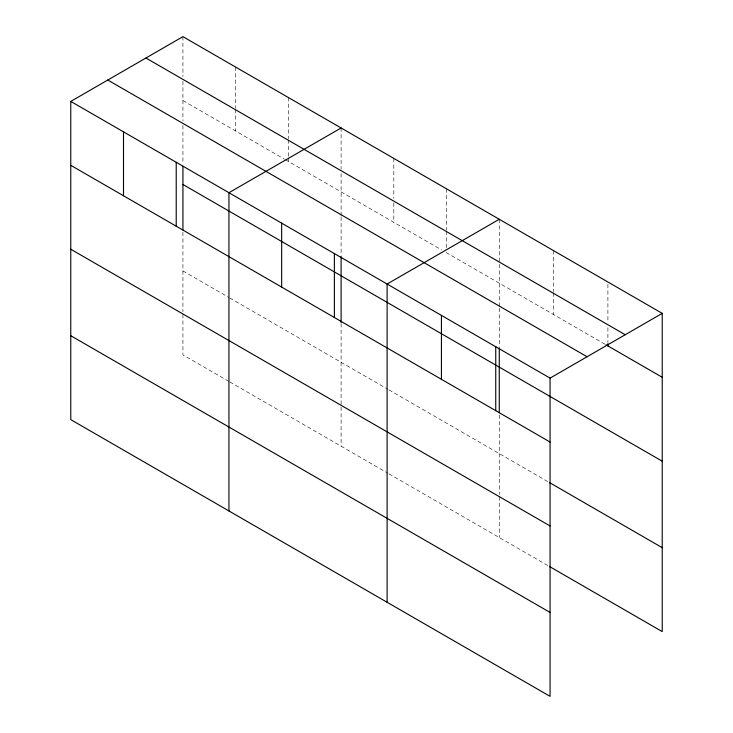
<?xml version="1.0" encoding="UTF-8"?>
<svg xmlns="http://www.w3.org/2000/svg" width="733" height="733" viewBox="0 0 733 733"><rect width="100%" height="100%" fill="white"/><g stroke="black" fill="none" stroke-linecap="round" stroke-linejoin="round"><path stroke-width="0.55" stroke-dasharray="3.67 2.75" d="M182.929 100.568L284.468 159.189M285.449 159.748L441.66 249.944M604.945 344.208L446.544 252.757L446.544 249.339M182.929 270.953L228.824 297.451M229.796 298.01L387.968 389.333M388.939 389.892L548.65 482.103M228.824 381.371L182.929 354.882L182.929 314.054M229.796 381.939L387.968 473.252M388.939 473.82L548.65 566.023M607.904 284.285L607.904 321.952M607.904 327.66L607.904 342.494M553.589 250.64L553.589 291.734M553.589 292.87L553.589 314.558M499.265 219.286L499.265 307.017M499.265 308.144L499.265 346.709M499.265 414.905L499.265 494.418M499.265 496.681L499.265 537.509M446.544 188.848L446.544 229.933M446.544 231.078L446.544 248.194M393.823 158.401L393.823 198.35M393.823 202.922L393.823 222.319M341.102 127.963L341.102 169.057M341.102 173.62L341.102 215.694M341.102 216.831L341.102 255.396M341.102 323.592L341.102 446.195M288.381 97.526L288.381 138.619M288.381 139.756L288.381 156.88M288.381 158.016L288.381 161.443M235.659 67.088L235.659 108.182M235.659 109.318L235.659 131.005M182.929 36.65L182.929 76.599M182.929 81.161L182.929 120.982M182.929 125.517L182.929 164.073M182.929 232.269L182.929 311.782"/><path stroke-width="1.1" d="M70.771 101.401L550.071 378.118L550.071 696.35L70.771 419.633L70.771 101.401L182.929 36.65L662.229 313.367L662.229 631.599L549.631 566.591M341.102 127.963L228.943 192.724L228.943 510.947M499.265 219.286L387.106 284.038L387.106 602.269M550.071 378.118L662.229 313.367M145.922 58.017L625.212 334.734M605.934 344.776L662.229 377.284M107.788 80.034L587.078 356.751M182.929 184.487L662.229 461.204M70.771 165.319L550.071 442.036M549.631 482.671L662.229 547.67M70.771 249.238L550.071 525.955M70.771 335.714L550.071 612.431M607.904 343.64L607.904 345.921M499.265 347.845L499.265 412.633M495.746 346.755L495.746 410.672M441.431 315.401L441.431 379.309M341.102 256.523L341.102 322.456M334.385 253.6L334.385 317.517M281.664 223.162L281.664 287.07M182.929 166.345L182.929 229.997M176.222 162.277L176.222 226.195M123.501 131.839L123.501 195.757"/></g></svg>
